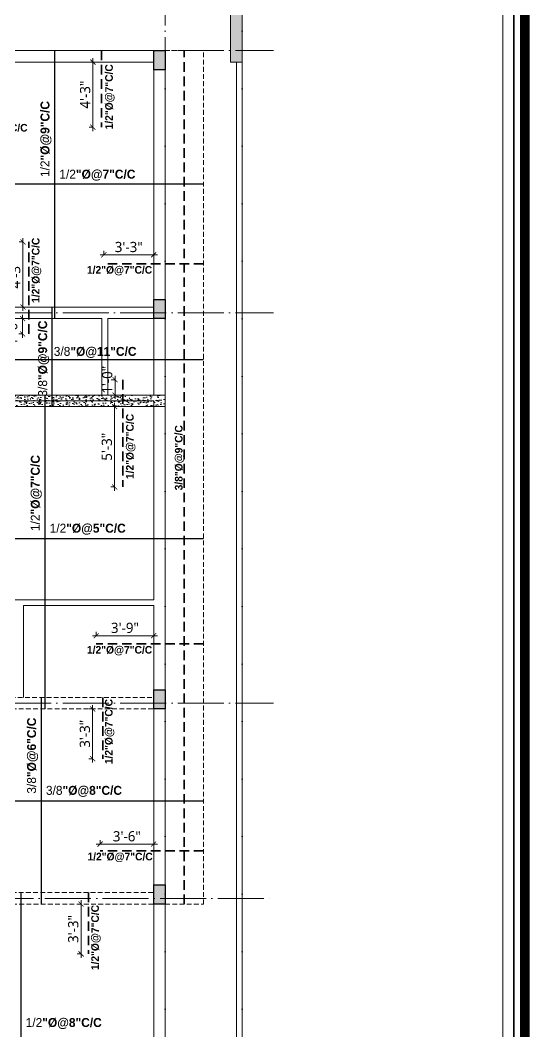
# Model space of a CAD drawing. Header units: inches. Extents: x 77090 to 90659, y -228139 to -226123.
# Drawn here: x 85896 to 86295, y -227363 to -226571 of the extents above; entities that cross this region are included whole.
import ezdxf

# ---------------------------------------------------------------- set-up
doc = ezdxf.new("R2010")
doc.units = ezdxf.units.IN
doc.header["$LTSCALE"] = 15
doc.header["$MEASUREMENT"] = 0
doc.header["$PDMODE"] = 66
for name, pattern in [('ACAD_ISO02W100', [15, 12, -3]), ('ACAD_ISO04W100', [30, 24, -3, 0, -3]), ('DASHED2', [0.375, 0.25, -0.125])]:
    doc.linetypes.add(name, pattern=pattern)
doc.layers.get('0').update_dxf_attribs({"lineweight": 25})
doc.layers.get('Defpoints').update_dxf_attribs({"lineweight": 25})
for name, color, linetype, lineweight in [('doted1', 30, 'ACAD_ISO02W100', 13), ('GRID', 8, 'Continuous', 13), ('HACH', 8, 'Continuous', 13), ('level', 7, 'Continuous', 13), ('S', 6, 'Continuous', 30), ('STEEL', 211, 'Continuous', 35), ('TEXTS', 41, 'Continuous', 13), ('TILE', 252, 'Continuous', 9), ('wall', 240, 'Continuous', 13)]:
    doc.layers.add(name, color=color, linetype=linetype, lineweight=lineweight)
doc.styles.add('ADE', font='', dxfattribs={"height": 6})
doc.styles.get("Standard").update_dxf_attribs({"font": 'trebuc.ttf'})
doc.styles.get('ADE').set_extended_font_data('Arial Rounded MT Bold')
doc.dimstyles.new('TARIQ', dxfattribs={"dimtxt": 6, "dimasz": 6, "dimexe": 6, "dimexo": 6, "dimgap": 2, "dimtad": 1, "dimdec": 1, "dimzin": 3, "dimdsep": 46, "dimlunit": 4, "dimtxsty": 'Standard', "dimblk": 'ARCHTICK', "dimcen": 0.09375, "dimdle": 6, "dimclrd": 256, "dimclre": 256, "dimclrt": 3, "dimadec": 1, "dimazin": 0, "dimtfac": 1, "dimtdec": 1, "dimtofl": 0, "dimtmove": 1, "dimatfit": 3, "dimldrblk": 'ARCHTICK', "dimfxl": 0, "dimfrac": 1, "dimtolj": 1, "dimtzin": 0, "dimlwd": -1, "dimlwe": -1, "dimarcsym": 0})

# ---------------------------------------------------------------- blocks, each defined once
blk = doc.blocks.new('_ArchTick')
at = {"color": 0, "linetype": 'ByBlock', "lineweight": 5, "const_width": 0.15}
blk.add_lwpolyline([(-0.5, -0.5), (0.5, 0.5)], dxfattribs=at)
blk = doc.blocks.new('*D278')
at = {"layer": 'Defpoints', "color": 0, "ltscale": 10}
for p in [(85952.49, -226603.43), (85959.18, -226603.43), (85959.18, -226654.43)]:
    blk.add_point(p, dxfattribs=at)
at = {"layer": 'HACH', "ltscale": 10}
for p, q in [((85952.49, -226657.43), (85952.49, -226600.43)), ((85952.67, -226603.43), (85949.49, -226603.43)), ((85952.67, -226654.43), (85949.49, -226654.43))]:
    blk.add_line(p, q, dxfattribs=at)
at = {"layer": 'HACH', "ltscale": 10, "xscale": 4, "yscale": 4, "zscale": 4}
for p, rotation in [((85952.49, -226603.43), 90), ((85952.49, -226654.43), 270)]:
    blk.add_blockref('_ArchTick', p, dxfattribs=dict(at, rotation=rotation))
at = {"layer": 'HACH', "color": 3, "ltscale": 10, "insert": (85946.42, -226628.93), "char_height": 8, "attachment_point": 5, "rotation": 90}
blk.add_mtext('\\A1;4\'-3"', dxfattribs=at)
blk = doc.blocks.new('*D280')
at = {"layer": 'Defpoints', "color": 0, "ltscale": 10}
for p in [(85961.07, -226761.47), (86000.07, -226754.47), (86000.07, -226761.47)]:
    blk.add_point(p, dxfattribs=at)
at = {"layer": 'HACH', "ltscale": 10}
for p, q in [((85961.07, -226754.65), (85961.07, -226751.47)), ((86000.07, -226754.65), (86000.07, -226751.47)), ((85958.07, -226754.47), (86003.07, -226754.47))]:
    blk.add_line(p, q, dxfattribs=at)
at = {"layer": 'HACH', "ltscale": 10, "xscale": 4, "yscale": 4, "zscale": 4, "rotation": 180}
blk.add_blockref('_ArchTick', (85961.07, -226754.47), dxfattribs=at)
at = {"layer": 'HACH', "ltscale": 10, "xscale": 4, "yscale": 4, "zscale": 4}
blk.add_blockref('_ArchTick', (86000.07, -226754.47), dxfattribs=at)
at = {"layer": 'HACH', "color": 3, "ltscale": 10, "insert": (85980.57, -226748.4), "char_height": 8, "attachment_point": 5}
blk.add_mtext('\\A1;3\'-3"', dxfattribs=at)
blk = doc.blocks.new('*D281')
at = {"layer": 'Defpoints', "color": 0, "ltscale": 10}
for p in [(85897.72, -226744.43), (85902.44, -226744.43), (85902.44, -226795.43)]:
    blk.add_point(p, dxfattribs=at)
at = {"layer": 'HACH', "ltscale": 10}
for p, q in [((85897.9, -226744.43), (85894.72, -226744.43)), ((85897.72, -226798.43), (85897.72, -226741.43)), ((85897.9, -226795.43), (85894.72, -226795.43))]:
    blk.add_line(p, q, dxfattribs=at)
at = {"layer": 'HACH', "ltscale": 10, "xscale": 4, "yscale": 4, "zscale": 4}
for p, rotation in [((85897.72, -226744.43), 90), ((85897.72, -226795.43), 270)]:
    blk.add_blockref('_ArchTick', p, dxfattribs=dict(at, rotation=rotation))
at = {"layer": 'HACH', "color": 3, "ltscale": 10, "insert": (85891.65, -226769.93), "char_height": 8, "attachment_point": 5, "rotation": 90}
blk.add_mtext('\\A1;4\'-3"', dxfattribs=at)
blk = doc.blocks.new('*D282')
at = {"layer": 'Defpoints', "color": 0, "ltscale": 10}
for p in [(85897.46, -226804.43), (85902.44, -226804.43), (85902.44, -226816.43)]:
    blk.add_point(p, dxfattribs=at)
at = {"layer": 'HACH', "ltscale": 10}
for p, q in [((85897.64, -226804.43), (85894.46, -226804.43)), ((85897.46, -226819.43), (85897.46, -226801.43)), ((85897.64, -226816.43), (85894.46, -226816.43))]:
    blk.add_line(p, q, dxfattribs=at)
at = {"layer": 'HACH', "ltscale": 10, "xscale": 4, "yscale": 4, "zscale": 4}
for p, rotation in [((85897.46, -226804.43), 90), ((85897.46, -226816.43), 270)]:
    blk.add_blockref('_ArchTick', p, dxfattribs=dict(at, rotation=rotation))
at = {"layer": 'HACH', "color": 3, "ltscale": 10, "insert": (85889.39, -226814.43), "char_height": 8, "attachment_point": 5, "rotation": 90}
blk.add_mtext('\\A1;1\'-0"', dxfattribs=at)
blk = doc.blocks.new('*D283')
at = {"layer": 'Defpoints', "color": 0, "ltscale": 10}
for p in [(85969.49, -226873.43), (85975.95, -226873.43), (85975.95, -226936.43)]:
    blk.add_point(p, dxfattribs=at)
at = {"layer": 'HACH', "ltscale": 10}
for p, q in [((85969.49, -226939.43), (85969.49, -226870.43)), ((85969.67, -226873.43), (85966.49, -226873.43)), ((85969.67, -226936.43), (85966.49, -226936.43))]:
    blk.add_line(p, q, dxfattribs=at)
at = {"layer": 'HACH', "ltscale": 10, "xscale": 4, "yscale": 4, "zscale": 4}
for p, rotation in [((85969.49, -226873.43), 90), ((85969.49, -226936.43), 270)]:
    blk.add_blockref('_ArchTick', p, dxfattribs=dict(at, rotation=rotation))
at = {"layer": 'HACH', "color": 3, "ltscale": 10, "insert": (85963.42, -226904.93), "char_height": 8, "attachment_point": 5, "rotation": 90}
blk.add_mtext('\\A1;5\'-3"', dxfattribs=at)
blk = doc.blocks.new('*D284')
at = {"layer": 'Defpoints', "color": 0, "ltscale": 10}
for p in [(85969.81, -226852.43), (85975.95, -226852.43), (85975.95, -226864.43)]:
    blk.add_point(p, dxfattribs=at)
at = {"layer": 'HACH', "ltscale": 10}
for p, q in [((85969.99, -226852.43), (85966.81, -226852.43)), ((85969.81, -226867.43), (85969.81, -226849.43)), ((85969.99, -226864.43), (85966.81, -226864.43))]:
    blk.add_line(p, q, dxfattribs=at)
at = {"layer": 'HACH', "ltscale": 10, "xscale": 4, "yscale": 4, "zscale": 4}
for p, rotation in [((85969.81, -226852.43), 90), ((85969.81, -226864.43), 270)]:
    blk.add_blockref('_ArchTick', p, dxfattribs=dict(at, rotation=rotation))
at = {"layer": 'HACH', "color": 3, "ltscale": 10, "insert": (85963.74, -226852.43), "char_height": 8, "attachment_point": 5, "rotation": 90}
blk.add_mtext('\\A1;1\'-0"', dxfattribs=at)
blk = doc.blocks.new('*D298')
at = {"layer": 'Defpoints', "color": 0, "ltscale": 10}
for p in [(86000.07, -227053.01), (85955.07, -227059.39), (86000.07, -227059.39)]:
    blk.add_point(p, dxfattribs=at)
at = {"layer": 'HACH', "ltscale": 10}
for p, q in [((85952.07, -227053.01), (86003.07, -227053.01)), ((85955.07, -227053.19), (85955.07, -227050.01)), ((86000.07, -227053.19), (86000.07, -227050.01))]:
    blk.add_line(p, q, dxfattribs=at)
at = {"layer": 'HACH', "ltscale": 10, "xscale": 4, "yscale": 4, "zscale": 4, "rotation": 180}
blk.add_blockref('_ArchTick', (85955.07, -227053.01), dxfattribs=at)
at = {"layer": 'HACH', "ltscale": 10, "xscale": 4, "yscale": 4, "zscale": 4}
blk.add_blockref('_ArchTick', (86000.07, -227053.01), dxfattribs=at)
at = {"layer": 'HACH', "color": 3, "ltscale": 10, "insert": (85977.57, -227046.92), "char_height": 8, "attachment_point": 5}
blk.add_mtext('\\A1;3\'-9"', dxfattribs=at)
blk = doc.blocks.new('*D299')
at = {"layer": 'Defpoints', "color": 0, "ltscale": 10}
for p in [(85952.3, -227110.43), (85960.16, -227110.43), (85960.16, -227149.43)]:
    blk.add_point(p, dxfattribs=at)
at = {"layer": 'HACH', "ltscale": 10}
for p, q in [((85952.48, -227110.43), (85949.3, -227110.43)), ((85952.3, -227152.43), (85952.3, -227107.43)), ((85952.48, -227149.43), (85949.3, -227149.43))]:
    blk.add_line(p, q, dxfattribs=at)
at = {"layer": 'HACH', "ltscale": 10, "xscale": 4, "yscale": 4, "zscale": 4}
for p, rotation in [((85952.3, -227110.43), 90), ((85952.3, -227149.43), 270)]:
    blk.add_blockref('_ArchTick', p, dxfattribs=dict(at, rotation=rotation))
at = {"layer": 'HACH', "color": 3, "ltscale": 10, "insert": (85946.23, -227129.93), "char_height": 8, "attachment_point": 5, "rotation": 90}
blk.add_mtext('\\A1;3\'-3"', dxfattribs=at)
blk = doc.blocks.new('*D300')
at = {"layer": 'Defpoints', "color": 0, "ltscale": 10}
for p in [(86000.07, -227216.39), (85958.07, -227221.71), (86000.07, -227221.71)]:
    blk.add_point(p, dxfattribs=at)
at = {"layer": 'HACH', "ltscale": 10}
for p, q in [((85958.07, -227216.57), (85958.07, -227213.39)), ((86000.07, -227216.57), (86000.07, -227213.39)), ((85955.07, -227216.39), (86003.07, -227216.39))]:
    blk.add_line(p, q, dxfattribs=at)
at = {"layer": 'HACH', "ltscale": 10, "xscale": 4, "yscale": 4, "zscale": 4, "rotation": 180}
blk.add_blockref('_ArchTick', (85958.07, -227216.39), dxfattribs=at)
at = {"layer": 'HACH', "ltscale": 10, "xscale": 4, "yscale": 4, "zscale": 4}
blk.add_blockref('_ArchTick', (86000.07, -227216.39), dxfattribs=at)
at = {"layer": 'HACH', "color": 3, "ltscale": 10, "insert": (85979.07, -227210.31), "char_height": 8, "attachment_point": 5}
blk.add_mtext('\\A1;3\'-6"', dxfattribs=at)
blk = doc.blocks.new('*D301')
at = {"layer": 'Defpoints', "color": 0, "ltscale": 10}
for p in [(85943.21, -227263.43), (85948.98, -227263.43), (85948.98, -227302.43)]:
    blk.add_point(p, dxfattribs=at)
at = {"layer": 'HACH', "ltscale": 10}
for p, q in [((85943.21, -227305.43), (85943.21, -227260.43)), ((85943.39, -227263.43), (85940.21, -227263.43)), ((85943.39, -227302.43), (85940.21, -227302.43))]:
    blk.add_line(p, q, dxfattribs=at)
at = {"layer": 'HACH', "ltscale": 10, "xscale": 4, "yscale": 4, "zscale": 4}
for p, rotation in [((85943.21, -227263.43), 90), ((85943.21, -227302.43), 270)]:
    blk.add_blockref('_ArchTick', p, dxfattribs=dict(at, rotation=rotation))
at = {"layer": 'HACH', "color": 3, "ltscale": 10, "insert": (85937.14, -227282.93), "char_height": 8, "attachment_point": 5, "rotation": 90}
blk.add_mtext('\\A1;3\'-3"', dxfattribs=at)

msp = doc.modelspace()

# ---------------------------------------------------------------- hatches: boundary and pattern name
at = {"layer": 'HACH', "ltscale": 10}
for points in [[(86009.07, -226594.43), (86000.07, -226594.43), (86000.07, -226609.43), (86009.07, -226609.43)], [(86009.07, -226789.43), (86000.07, -226789.43), (86000.07, -226804.43), (86009.07, -226804.43)], [(86009.07, -227095.43), (86000.07, -227095.43), (86000.07, -227110.43), (86009.07, -227110.43)], [(86009.07, -227248.43), (86000.07, -227248.43), (86000.07, -227263.43), (86009.07, -227263.43)]]:
    msp.add_hatch(color=256, dxfattribs=at).paths.add_polyline_path(points)
h = msp.add_hatch(dxfattribs=at)
h.set_pattern_fill('AR-CONC', color=256, style=0)
h.set_pattern_definition([(50, (4716.569, -2966.232), (7.17260183, -0.62752135), [0.75, -8.25]), (355, (4716.569, -2966.232), (-1.38751334, 7.52192134), [0.6, -6.6]), (100.4514, (4717.167, -2966.2845), (5.78509382, 6.89439542), [0.6374019, -7.01142112]), (46.1842, (4716.569, -2964.232), (10.6724105, -1.65519014), [1.125, -12.375]), (96.6356, (4717.458, -2964.37), (9.34662706, 9.7411787), [0.9561029, -10.51713]), (351.1842, (4716.569, -2964.232), (9.34661945, 9.741186), [0.9, -9.9]), (21, (4717.569, -2964.732), (5.96907052, -4.0261889), [0.75, -8.25]), (326, (4717.569, -2964.732), (2.43315332, 7.25150045), [0.6, -6.6]), (71.4514, (4718.0665, -2965.068), (8.40222629, 3.22530497), [0.6374019, -7.01142112]), (37.5, (4716.569, -2966.2323), (0.121598553, 3.328938538), [0, -6.52, 0, -6.7, 0, -6.625]), (7.5, (4716.569, -2966.2323), (2.630695374, 3.94411712), [0, -3.82, 0, -6.37, 0, -2.525]), (327.5, (4714.339, -2966.2323), (5.338224362, -0.225548717), [0, -2.5, 0, -7.8, 0, -10.35]), (317.5, (4713.339, -2966.2323), (5.83186169, 1.00104982), [0, -3.25, 0, -5.18, 0, -7.35])])
h.paths.add_polyline_path([(86009.07, -226864.43), (85874.15, -226864.43), (85874.15, -226868.93), (86000.07, -226868.93), (86000.07, -226873.43), (86009.07, -226873.43)])
h.paths.add_polyline_path([(86000.07, -226868.93), (85874.15, -226868.93), (85874.15, -226873.43), (86000.07, -226873.43)])
h.paths.add_polyline_path([(85874.15, -226868.93), (85868.53, -226868.93), (85864.03, -226873.43), (85874.15, -226873.43)], flags=17)
h.paths.add_polyline_path([(85874.15, -226864.43), (85860.3, -226864.43), (85851.3, -226873.43), (85864.03, -226873.43), (85868.53, -226868.93), (85874.15, -226868.93)])
at = {"layer": 'TILE', "ltscale": 2.1}
h = msp.add_hatch(dxfattribs=at)
h.set_pattern_fill('AR-CONC', color=256, style=0)
h.set_pattern_definition([(50, (-14303.271, -254055.848), (7.17260183, -0.62752135), [0.75, -8.25]), (355, (-14303.271, -254055.848), (-1.38751334, 7.52192134), [0.6, -6.6]), (100.4514, (-14302.673, -254055.9005), (5.7850938, 6.8943954), [0.6374019, -7.0114211]), (46.1842, (-14303.271, -254053.848), (10.6724105, -1.65519014), [1.125, -12.375]), (96.6356, (-14302.382, -254053.986), (9.3466271, 9.7411787), [0.9561029, -10.51713]), (351.1842, (-14303.271, -254053.848), (9.3466195, 9.741186), [0.9, -9.9]), (21, (-14302.271, -254054.348), (5.96907052, -4.0261889), [0.75, -8.25]), (326, (-14302.271, -254054.348), (2.4331533, 7.25150045), [0.6, -6.6]), (71.4514, (-14301.7735, -254054.684), (8.4022263, 3.22530497), [0.6374019, -7.0114211]), (37.5, (-14303.271, -254055.8482), (0.121598553, 3.32893854), [0, -6.52, 0, -6.7, 0, -6.625]), (7.5, (-14303.271, -254055.8482), (2.63069537, 3.94411712), [0, -3.82, 0, -6.37, 0, -2.525]), (327.5, (-14305.501, -254055.8482), (5.33822436, -0.22554872), [0, -2.5, 0, -7.8, 0, -10.35]), (317.5, (-14306.501, -254055.848), (5.8318617, 1.00104982), [0, -3.25, 0, -5.18, 0, -7.35])])
h.paths.add_polyline_path([(86069.33, -226534.43), (85772.93, -226533.19), (85772.93, -226542.19), (86060.33, -226543.4), (86060.33, -226603.43), (86069.33, -226603.43)])
h.paths.add_polyline_path([(85722.13, -226540.12), (85805.69, -226540.12), (85805.69, -226566.45), (85722.13, -226566.45)], flags=9)

# ---------------------------------------------------------------- linework, layer by layer
at = {"layer": 'doted1', "linetype": 'ByBlock', "ltscale": 0.3, "const_width": 7.56}
msp.add_lwpolyline([(85206.54, -226367.63), (86290.8, -226367.63), (86290.8, -227901.56), (85206.54, -227901.56)], close=True, dxfattribs=at)
at = {"layer": 'GRID', "linetype": 'ACAD_ISO04W100', "ltscale": 0.1}
for p, q in [((86009.07, -226493.55), (86009.07, -227642.94)), ((86069.33, -226493.55), (86069.33, -227642.94)), ((85432.76, -226594.43), (86093.91, -226594.43)), ((85432.76, -226799.93), (86093.91, -226799.93)), ((85432.76, -227105.93), (86093.91, -227105.93)), ((85734.54, -227258.93), (86093.91, -227258.93))]:
    msp.add_line(p, q, dxfattribs=at)
at = {"layer": 'HACH', "ltscale": 10}
for p, q in [((85860.3, -226864.43), (86009.07, -226864.43)), ((85851.3, -226873.43), (86009.07, -226873.43))]:
    msp.add_line(p, q, dxfattribs=at)
at = {"layer": 'level', "linetype": 'DASHED2'}
for p, q in [((86009.07, -226594.43), (86039.07, -226594.43)), ((86039.07, -227263.43), (86039.07, -226594.43)), ((85820.57, -227101.43), (86000.07, -227101.43)), ((85832.57, -227110.43), (86000.07, -227110.43)), ((85832.57, -227254.43), (86000.07, -227254.43)), ((85827.3, -227263.43), (86000.07, -227263.43)), ((86009.07, -227263.43), (86039.07, -227263.43))]:
    msp.add_line(p, q, dxfattribs=at)
at = {"layer": 'level', "linetype": 'ByBlock', "lineweight": 35, "ltscale": 0.1}
msp.add_lwpolyline([(85215.13, -226376.22), (86282.21, -226376.22), (86282.21, -227892.97), (85215.13, -227892.97)], close=True, dxfattribs=at)
at = {"layer": 'level', "ltscale": 0.25}
msp.add_lwpolyline([(85223.71, -226384.8), (86273.62, -226384.8), (86273.62, -227884.38), (85223.71, -227884.38)], close=True, dxfattribs=at)
at = {"layer": 'S'}
for p, q in [((85922.39, -226594.43), (85922.39, -226804.43)), ((85840.07, -226698.93), (86039.07, -226698.93)), ((85920.42, -226795.43), (85920.42, -226873.43)), ((85860.57, -226836.51), (86039.07, -226836.51)), ((85914.81, -226864.43), (85914.81, -227110.43)), ((85811.57, -226976.92), (86039.07, -226976.92)), ((85911.88, -227101.43), (85911.88, -227263.43)), ((85823.57, -227182.43), (86039.07, -227182.43)), ((85896.02, -227254.43), (85896.02, -227470.43))]:
    msp.add_line(p, q, dxfattribs=at)
for points in [[(86000.07, -226594.43), (86009.07, -226594.43), (86009.07, -226609.43), (86000.07, -226609.43)], [(86000.07, -226789.43), (86009.07, -226789.43), (86009.07, -226804.43), (86000.07, -226804.43)], [(86000.07, -227095.43), (86009.07, -227095.43), (86009.07, -227110.43), (86000.07, -227110.43)], [(86000.07, -227248.43), (86009.07, -227248.43), (86009.07, -227263.43), (86000.07, -227263.43)]]:
    msp.add_lwpolyline(points, close=True, dxfattribs=at)
at = {"layer": 'STEEL', "color": 2, "linetype": 'DASHED2', "ltscale": 2}
for p, q in [((85959.18, -226594.43), (85959.18, -226654.43)), ((86024.07, -227263.43), (86024.07, -226594.43)), ((85902.44, -226816.43), (85902.44, -226744.43)), ((86039.07, -226761.47), (85961.07, -226761.47)), ((85975.95, -226852.43), (85975.95, -226936.43)), ((86039.07, -227059.39), (85955.07, -227059.39)), ((85960.16, -227101.43), (85960.16, -227149.43)), ((86039.07, -227221.71), (85958.07, -227221.71)), ((85948.98, -227254.43), (85948.98, -227302.43))]:
    msp.add_line(p, q, dxfattribs=at)
at = {"layer": 'wall'}
for p, q in [((86069.33, -226603.43), (86069.33, -226534.43)), ((86060.33, -226603.43), (86060.33, -226543.4)), ((86009.07, -226594.43), (85529.57, -226594.43)), ((86009.07, -226594.43), (86009.07, -227434.43)), ((85844.57, -226603.43), (86000.07, -226603.43)), ((86000.07, -226603.43), (86000.07, -226795.43)), ((86064.83, -227609.93), (86064.83, -226603.43)), ((86069.33, -227614.43), (86069.33, -226603.43)), ((85875, -226795.43), (86000.07, -226795.43)), ((85878.73, -226804.43), (85959.57, -226804.43)), ((85959.57, -226804.43), (85959.57, -226864.43)), ((85964.07, -226804.43), (86000.07, -226804.43)), ((85964.07, -226804.43), (85964.07, -226864.43)), ((86000.07, -226804.43), (86000.07, -226864.43)), ((85868.53, -226868.93), (86000.07, -226868.93)), ((86000.07, -226868.93), (86000.07, -227024.93)), ((85820.57, -227024.93), (86000.07, -227024.93)), ((85898.07, -227029.43), (86000.07, -227029.43)), ((85898.07, -227029.43), (85898.07, -227101.43)), ((86000.07, -227029.43), (86000.07, -227101.43)), ((86000.07, -227110.43), (86000.07, -227254.43)), ((86000.07, -227263.43), (86000.07, -227425.43))]:
    msp.add_line(p, q, dxfattribs=at)
at = {"layer": 'wall', "ltscale": 2.1}
msp.add_line((86060.33, -226603.43), (86069.33, -226603.43), dxfattribs=at)

# ---------------------------------------------------------------- texts
at = {"layer": 'TEXTS', "linetype": 'ByBlock', "width": 128.2548, "attachment_point": 9, "rotation": 90, "style": 'ADE'}
for s, insert, char_height in [('{\\fStylus BT|b1|i0|c0|p34;1/2"%%C@7"C/C }', (85969.48, -226605.06), 6), ('{\\fStylus BT|b0|i0|c0|p34;1/2\\fStylus BT|b1|i0|c0|p34;"%%C@9"C/C\\fStylus BT|b0|i0|c0|p34; }', (85920.07, -226633.91), 7), ('{\\fStylus BT|b1|i0|c0|p34;1/2"%%C@7"C/C }', (85912.04, -226741.04), 6), ('{\\fStylus BT|b0|i0|c0|p34;3/8\\fStylus BT|b1|i0|c0|p34;"%%C@9"C/C\\fStylus BT|b0|i0|c0|p34; }', (85918.24, -226806.01), 7), ('{\\fStylus BT|b1|i0|c0|p34;1/2"%%C@7"C/C }', (85985.81, -226879.14), 6), ('{\\fStylus BT|b1|i0|c0|p34;3/8"%%C@9"C/C }', (86024.07, -226888), 6), ('{\\fStylus BT|b0|i0|c0|p34;1/2\\fStylus BT|b1|i0|c0|p34;"%%C@7"C/C\\fStylus BT|b0|i0|c0|p34; }', (85912.49, -226911.4), 7), ('{\\fStylus BT|b1|i0|c0|p34;1/2"%%C@7"C/C }', (85969.27, -227102.63), 6), ('{\\fStylus BT|b0|i0|c0|p34;3/8\\fStylus BT|b1|i0|c0|p34;"%%C@6"C/C\\fStylus BT|b0|i0|c0|p34; }', (85909.57, -227117.22), 7), ('{\\fStylus BT|b1|i0|c0|p34;1/2"%%C@7"C/C }', (85958.57, -227264.06), 6)]:
    msp.add_mtext(s, dxfattribs=dict(at, insert=insert, char_height=char_height))
at = {"layer": 'TEXTS', "linetype": 'ByBlock', "width": 128.2548, "style": 'ADE'}
for s, insert, char_height, attachment_point in [('{\\fStylus BT|b1|i0|c0|p34;1/2"%%C@7"C/C }', (85901.34, -226659.27), 6, 9), ('{\\fStylus BT|b0|i0|c0|p34;1/2\\fStylus BT|b1|i0|c0|p34;"%%C@7"C/C\\fStylus BT|b0|i0|c0|p34; }', (85926.18, -226687.76), 7, 1), ('{\\fStylus BT|b1|i0|c0|p34;1/2"%%C@7"C/C }', (85998.93, -226770.63), 6, 9), ('{\\fStylus BT|b0|i0|c0|p34;3/8\\fStylus BT|b1|i0|c0|p34;"%%C@11"C/C\\fStylus BT|b0|i0|c0|p34; }', (85921.83, -226826.69), 7, 1), ('{\\fStylus BT|b0|i0|c0|p34;1/2\\fStylus BT|b1|i0|c0|p34;"%%C@5"C/C\\fStylus BT|b0|i0|c0|p34; }', (85918.6, -226965.25), 7, 1), ('{\\fStylus BT|b1|i0|c0|p34;1/2"%%C@7"C/C }', (85998.93, -227068.46), 6, 9), ('{\\fStylus BT|b0|i0|c0|p34;3/8\\fStylus BT|b1|i0|c0|p34;"%%C@8"C/C\\fStylus BT|b0|i0|c0|p34; }', (85915.68, -227170.76), 7, 1), ('{\\fStylus BT|b1|i0|c0|p34;1/2"%%C@7"C/C }', (85999.34, -227230.53), 6, 9), ('{\\fStylus BT|b0|i0|c0|p34;1/2\\fStylus BT|b1|i0|c0|p34;"%%C@8"C/C\\fStylus BT|b0|i0|c0|p34; }', (85899.82, -227352.73), 7, 1)]:
    msp.add_mtext(s, dxfattribs=dict(at, insert=insert, char_height=char_height, attachment_point=attachment_point))

# ---------------------------------------------------------------- dimensions: what is measured, and where the dimension line sits
at = {"layer": 'HACH', "ltscale": 10}
for base, p1, p2, picture, middle in [((85952.49, -226603.43), (85959.18, -226654.43), (85959.18, -226603.43), '*D278', (85946.42, -226628.93)), ((85897.72, -226744.43), (85902.44, -226795.43), (85902.44, -226744.43), '*D281', (85891.65, -226769.93)), ((85969.49, -226873.43), (85975.95, -226936.43), (85975.95, -226873.43), '*D283', (85963.42, -226904.93)), ((85952.3, -227110.43), (85960.16, -227149.43), (85960.16, -227110.43), '*D299', (85946.23, -227129.93)), ((85943.21, -227263.43), (85948.98, -227302.43), (85948.98, -227263.43), '*D301', (85937.14, -227282.93))]:
    dim = msp.add_linear_dim(base=base, p1=p1, p2=p2, angle=90, dimstyle='TARIQ', override={"dimtxt": 8, "dimasz": 4, "dimexe": 3, "dimexo": 3, "dimdle": 3, "dimfxl": 0.18, "dimfxlon": 1, "dimarcsym": 1}, dxfattribs=at)
    dim.commit()
    dim.dimension.update_dxf_attribs({"geometry": picture, "text_midpoint": middle})
for base, p1, p2, picture, middle in [((86000.07, -226754.47), (85961.07, -226761.47), (86000.07, -226761.47), '*D280', (85980.57, -226748.4)), ((86000.07, -227053.01), (85955.07, -227059.39), (86000.07, -227059.39), '*D298', (85977.57, -227046.92)), ((86000.07, -227216.39), (85958.07, -227221.71), (86000.07, -227221.71), '*D300', (85979.07, -227210.31))]:
    dim = msp.add_linear_dim(base=base, p1=p1, p2=p2, dimstyle='TARIQ', override={"dimtxt": 8, "dimasz": 4, "dimexe": 3, "dimexo": 3, "dimdle": 3, "dimfxl": 0.18, "dimfxlon": 1, "dimarcsym": 1}, dxfattribs=at)
    dim.commit()
    dim.dimension.update_dxf_attribs({"geometry": picture, "text_midpoint": middle})
for base, p1, p2, picture, middle in [((85897.46, -226804.43), (85902.44, -226816.43), (85902.44, -226804.43), '*D282', (85895.46, -226814.43)), ((85969.81, -226852.43), (85975.95, -226864.43), (85975.95, -226852.43), '*D284', (85969.81, -226852.43))]:
    dim = msp.add_linear_dim(base=base, p1=p1, p2=p2, angle=90, dimstyle='TARIQ', override={"dimtxt": 8, "dimasz": 4, "dimexe": 3, "dimexo": 3, "dimdle": 3, "dimfxl": 0.18, "dimfxlon": 1, "dimarcsym": 1}, dxfattribs=at)
    dim.commit()
    dim.dimension.update_dxf_attribs({"geometry": picture, "text_midpoint": middle, "dimtype": 128})

doc.saveas('drawing.dxf')
